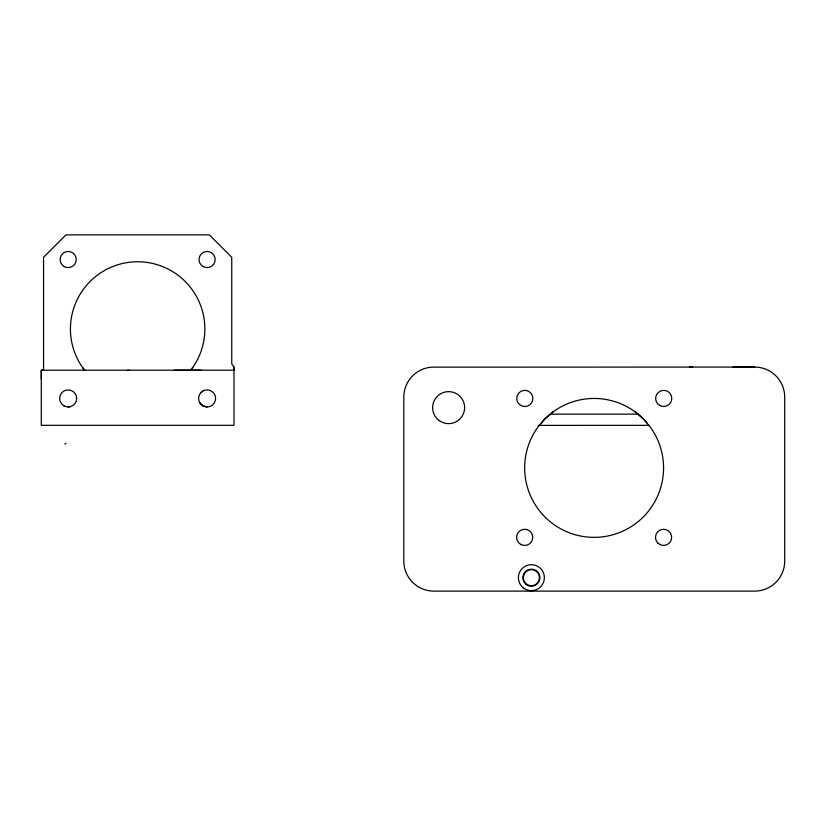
<?xml version="1.0" encoding="UTF-8"?>
<svg xmlns="http://www.w3.org/2000/svg" width="826" height="826" viewBox="0 0 826 826"><rect width="100%" height="100%" fill="white"/><g stroke="black" fill="none" stroke-linecap="round" stroke-linejoin="round"><path stroke-width="1.24" d="M41.3 379.144L41.3 370.213L43.541 370.203L43.541 257.289L65.946 234.883L209.339 234.883L231.745 257.289L231.745 363.832L233.985 367.074L233.985 425.318L41.3 425.318L41.3 370.203L233.985 370.203L233.985 367.074M192.706 367.539A67.216 67.216 0 0 1 190.61 370.358L193.367 366.568A67.216 67.216 0 0 0 182.03 278.507A67.216 67.216 0 0 0 93.255 278.507A67.216 67.216 0 0 0 81.919 366.568L84.675 370.358A67.216 67.216 0 0 1 82.579 367.539M553.275 411.73L544.995 418.803L537.912 427.094A69.456 69.456 0 0 0 547.659 519.533A69.456 69.456 0 0 0 640.604 519.513A69.456 69.456 0 0 0 650.299 427.073L643.217 418.782L634.926 411.709M201.079 392.412L202.845 391.059A8.518 8.518 0 0 1 215.607 398.442A8.518 8.518 0 0 1 202.845 405.814L199.727 402.696M64.851 444.027L65.935 443.304M68.217 406.95L70.416 406.65M689.524 367.105L692.653 367.105M127.782 370.203L129.032 370.203M754.675 367.074L431.699 367.147A30.025 30.025 0 0 0 403.811 397.089L403.811 561.102A30.025 30.025 0 0 0 433.836 591.117L754.675 591.117A30.025 30.025 0 0 0 784.7 561.102L784.7 397.089A30.025 30.025 0 0 0 754.675 367.074L732.982 367.095M174.038 370.203L201.276 370.203M550.178 414.167L638.023 414.146M538.087 425.38L649.319 425.349M207.099 406.95L202.845 405.814A8.518 8.518 0 0 1 202.845 391.059M541.288 422.809A69.456 69.456 0 0 1 646.923 422.788M64.149 266.509A8.064 8.064 0 0 0 76.25 259.529A8.064 8.064 0 0 0 64.149 252.539A8.064 8.064 0 0 0 64.149 266.509M202.989 266.468A8.064 8.064 0 0 0 215.163 259.612A8.064 8.064 0 0 0 203.144 252.498A8.064 8.064 0 0 0 202.989 266.468M520.628 544.365A8.064 8.064 0 0 0 532.729 537.375A8.064 8.064 0 0 0 520.628 530.395A8.064 8.064 0 0 0 520.628 544.365M657.868 543.054A8.064 8.064 0 0 0 671.362 539.43A8.064 8.064 0 0 0 661.481 529.559A8.064 8.064 0 0 0 657.868 543.054M659.685 405.421A8.064 8.064 0 0 0 671.775 398.442A8.064 8.064 0 0 0 659.685 391.452A8.064 8.064 0 0 0 659.685 405.421M439.308 420.63A15.993 15.993 0 0 0 464.542 409.19A15.993 15.993 0 0 0 442.024 393.052A15.993 15.993 0 0 0 439.308 420.63M520.648 405.349A8.064 8.064 0 0 0 532.863 398.576A8.064 8.064 0 0 0 520.886 391.379A8.064 8.064 0 0 0 520.648 405.349M523.416 587.947A12.999 12.999 0 0 0 544.251 579.439A12.999 12.999 0 0 0 526.472 565.645A12.999 12.999 0 0 0 523.416 587.947M525.677 583.383A8.064 8.064 0 0 0 539.172 579.769A8.064 8.064 0 0 0 529.29 569.888A8.064 8.064 0 0 0 525.677 583.383M526.162 584.405A8.518 8.518 0 0 0 539.822 578.83A8.518 8.518 0 0 0 528.165 569.795A8.518 8.518 0 0 0 526.162 584.405M63.901 405.814A8.518 8.518 0 0 0 76.673 398.442A8.518 8.518 0 0 0 63.901 391.059A8.518 8.518 0 0 0 63.901 405.814"/></g></svg>
